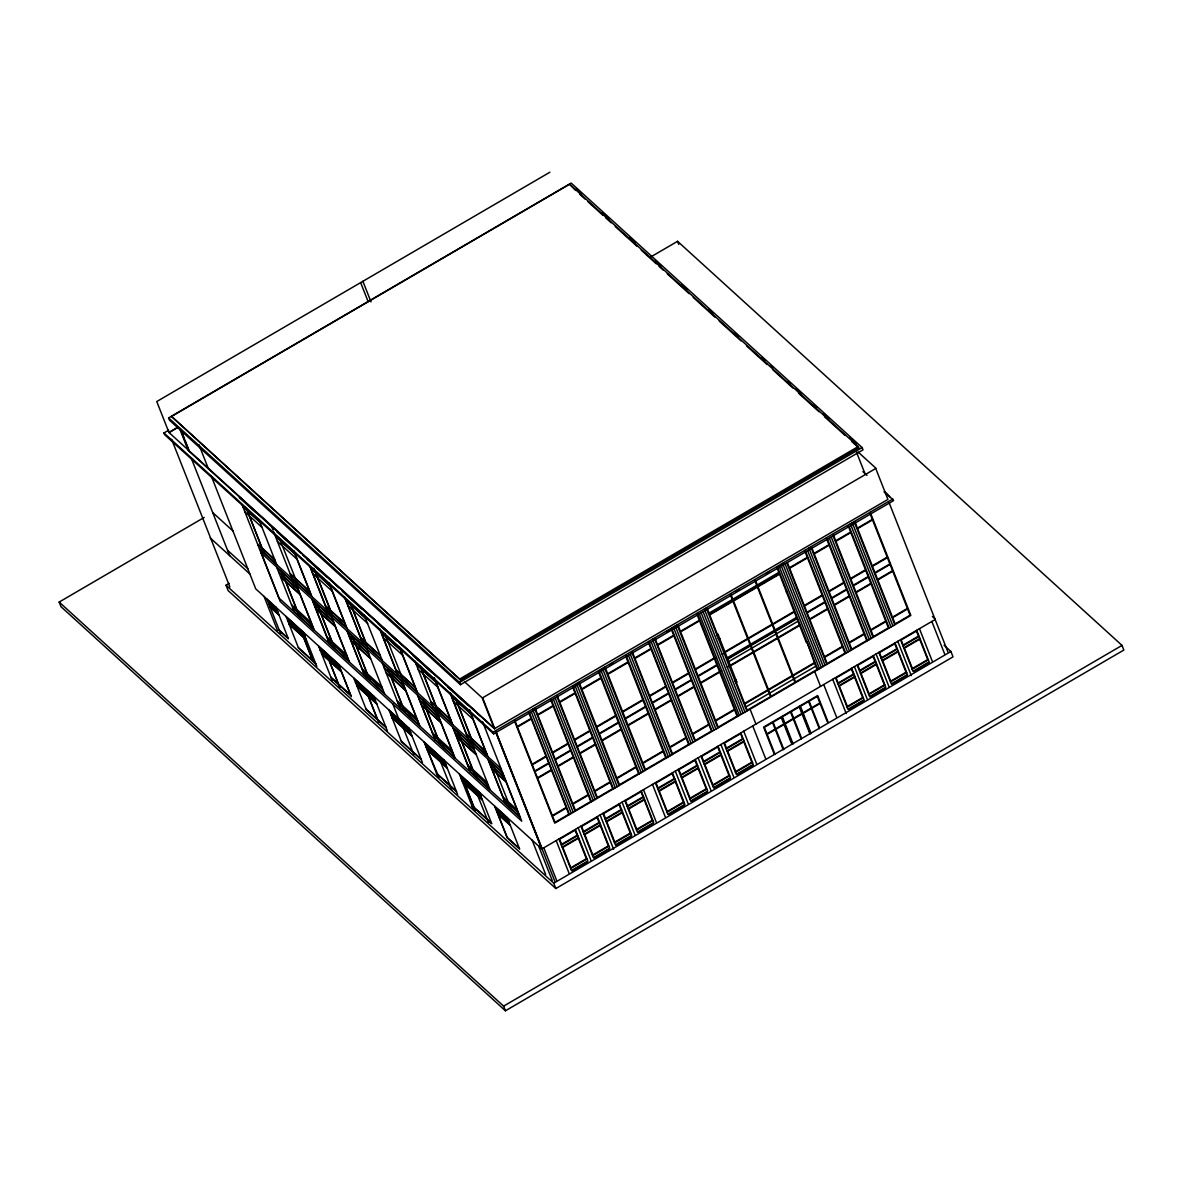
<?xml version="1.0" encoding="UTF-8"?>
<svg xmlns="http://www.w3.org/2000/svg" width="1183" height="1183" viewBox="0 0 1183 1183"><rect width="100%" height="100%" fill="white"/><g stroke="black" fill="none" stroke-linecap="round" stroke-linejoin="round"><path stroke-width="1.5" d="M549.888 172.215L156.762 401.54L168.947 432.475L178.5 426.9L169.095 432.608L494.657 728.61L887.93 499.418L875.745 468.483L482.62 697.807L494.805 728.743M168.592 417.91L571.182 183.069L862.111 447.573L863.013 449.851L460.424 684.691L169.494 420.187L168.592 417.91L459.522 682.414L460.424 684.691M171.55 416.446L569.629 184.223L858.193 446.568L858.681 447.81L460.586 680.018L171.55 416.446L460.586 680.018M884.751 491.492L893.594 500.586L493.71 733.844L164.585 434.619L163.934 432.963L168.711 430.183M650.473 257.11L677.563 241.317L1122.016 645.4L1123.85 650.044L505.437 1010.785L60.984 606.687L59.15 602.058L204.186 517.444M944.093 645.282L950.91 651.493L953.025 656.846L555.847 888.537L228.142 590.598L226.027 585.23L229.221 583.382M460.098 678.791L858.193 446.568M459.522 682.414L862.111 447.573M163.934 432.963L493.06 732.203L892.943 498.93M609.896 664.772L613.016 662.953M666.828 631.574L669.77 629.859M735.649 591.426L738.828 589.563M766.081 573.666L769.172 571.877M708.44 613.445L779.405 572.054M787.035 591.426L786.37 591.811L806.348 642.517L806.998 642.132M787.272 592.018L786.606 592.402L779.538 574.169L757.978 586.738L772.647 623.959L794.104 611.434M716.809 634.709L717.918 634.073L736.817 682.044L735.708 682.695M717.031 635.256L718.125 634.62M717.12 635.493L718.214 634.857M717.223 635.759L718.318 635.123M718.406 635.33L717.312 635.996L718.451 635.434M718.303 638.495L719.397 637.859M718.495 639.012L719.604 638.362M718.628 639.323L719.722 638.687M724.898 651.803L747.641 638.539L732.987 601.319L709.696 614.909L717.682 635.167M725.105 652.321L747.848 639.042L750.318 645.327L727.575 658.591M794.311 611.951L772.839 624.461L775.309 630.746L796.78 618.221M715.079 658.443L716.558 657.571M722.192 654.288L724.085 653.179M727.264 657.822L796.47 617.452M727.767 659.108L750.525 645.844L752.994 652.114L730.251 665.378M796.972 618.739L775.516 631.249L777.985 637.533L799.457 625.008M728.758 661.608L797.963 621.238M720.166 671.382L721.66 670.51M727.279 667.227L729.186 666.118M730.443 665.896L753.201 652.632L767.856 689.837L744.565 703.412L736.196 682.177M799.649 625.526L778.192 638.051L792.847 675.256L814.407 662.672L806.939 641.955M734.865 680.55L735.9 679.737M735.087 681.127L736.166 680.432M735.175 681.334L736.27 680.683M735.634 682.502L736.743 681.866M745.394 707.257L816.359 665.866M935.221 619.493L542.095 848.803L496.15 732.173M561.378 845.076L577.762 835.523M583.352 832.27L599.722 822.717M605.312 819.449L621.696 809.897M627.271 806.643L643.656 797.091M657.792 788.839L674.813 778.917M680.609 775.53L697.615 765.608M703.412 762.222L720.432 752.299M726.229 748.913L743.235 738.991M837.889 683.789L854.052 674.354M859.568 671.145L875.745 661.711M881.246 658.487L897.424 649.053M902.94 645.844L919.102 636.41M562.176 847.117L578.561 837.564M584.151 834.311L600.535 824.743M606.11 821.49L622.495 811.937M628.084 808.684L644.469 799.116M658.606 790.88L675.611 780.957M681.408 777.571L698.428 767.649M704.225 764.262L721.231 754.34M727.027 750.954L744.048 741.031M838.688 685.829L854.865 676.395M860.366 673.171L876.544 663.737M882.06 660.528L898.222 651.094M903.738 647.885L919.916 638.45M570.62 868.529L586.99 858.962M592.579 855.708L608.964 846.156M614.539 842.902L630.923 833.335M636.513 830.082L652.898 820.529M667.035 812.277L684.04 802.355M689.837 798.969L706.857 789.046M712.654 785.675L729.66 775.737M735.456 772.366L752.477 762.444M847.117 707.227L863.294 697.793M868.795 694.584L884.973 685.149M890.488 681.926L906.666 672.491M912.167 669.282L928.344 659.848M572.054 870.821L587.567 861.771M594.014 858L609.526 848.95M615.988 845.194L631.5 836.144M637.948 832.374L653.46 823.324M668.484 814.569L684.602 805.165M691.301 801.261L707.404 791.856M714.103 787.952L730.222 778.547M736.92 774.643L753.024 765.253M848.551 709.534L863.871 700.587M870.23 696.876L885.549 687.944M891.923 684.232L907.228 675.301M913.601 671.574L928.921 662.643M226.027 585.23L553.733 883.183L950.91 651.493M59.15 602.058L503.603 1006.141L1122.016 645.4M576.18 189.073L581.637 194.027M602.132 212.659L608.964 218.87M629.445 237.502L634.916 242.471M655.397 261.088L660.868 266.057M681.349 284.689L686.82 289.658M708.661 309.517L712.772 313.244M734.613 333.118L738.71 336.844M761.941 357.946L764.662 360.431M770.133 365.399L772.869 367.883M787.893 381.547L790.614 384.031M796.085 389L801.542 393.969M813.845 405.148L816.566 407.617M823.398 413.828L828.869 418.797M849.35 437.429L856.181 443.64M575.589 190.433L569.629 184.223M579.7 194.175L585.171 199.143M587.907 201.628L602.946 215.306M605.681 217.79L611.153 222.774M615.249 226.5L637.134 246.389M641.23 250.116L656.284 263.794M659.02 266.279L663.116 270.02M667.212 273.746L689.097 293.635M693.208 297.362L715.079 317.266M719.19 320.992L741.061 340.881M746.532 345.85L767.042 364.512M772.514 369.48L793.039 388.128M798.51 393.111L819.02 411.758M824.492 416.727L845.002 435.374M851.834 441.599L858.681 447.81M858.104 452.024L875.878 468.187M862.895 471.618L866.991 475.344M884.041 491.891L889.498 496.86M932.381 616.491L935.354 619.182M464.49 681.748L482.191 697.837L494.376 728.772L188.23 450.427L179.432 428.083M274.175 528.905L238.803 496.416M276.822 531.315L300.334 552.698M302.892 555.019L339.373 588.188M341.931 590.509L480.313 715.996M239.469 497.688L243.58 501.429M243.846 501.666L256.223 512.904M274.397 529.437L272.031 527.278L273.11 530.043M277.059 531.862L291.299 544.816M307.225 559.293L311.957 563.596M312.253 563.862L326.508 576.816M342.434 591.293L347.166 595.596M347.462 595.862L361.702 608.816M377.628 623.293L382.36 627.596M382.656 627.862L396.911 640.816M412.837 655.293L417.569 659.596M417.865 659.877L432.106 672.831M448.032 687.308L452.764 691.611M453.059 691.878L467.315 704.831M242.944 506.487L247.055 510.228L245.96 507.463M259.683 521.718L247.306 510.464L246.227 507.699M275.491 536.091L280.223 540.394M280.534 540.661L294.774 553.614L293.68 550.849M310.7 568.091L315.432 572.395L313.791 568.254M350.626 604.395L345.894 600.092L344.815 597.326M350.922 604.676L365.177 617.63M386.131 636.676L400.372 649.63M416.298 664.107L421.03 668.41L419.95 665.645M435.581 681.63L421.325 668.676L420.246 665.911M243.151 507.004L247.262 510.745L261.887 547.892L257.776 544.15M259.89 522.235L247.513 510.982L262.153 548.128L274.515 559.382M275.698 536.609L280.43 540.912M280.726 541.178L294.981 554.132L309.606 591.278L295.366 578.324M365.384 618.132L351.129 605.193L365.769 642.325L380.009 655.278M386.338 637.193L400.579 650.147L415.203 687.293L400.963 674.34M416.505 664.624L421.237 668.927L435.862 706.074L431.13 701.77M244.866 511.81L262.064 527.441M277.384 541.385L297.258 559.441M312.593 573.385L332.467 591.456M347.787 605.385L367.662 623.456M382.996 637.386L402.871 655.456M418.191 669.401L438.065 687.456M453.4 701.401L473.259 719.471M290.323 573.755L295.07 578.058M400.667 674.059L395.935 669.755L381.296 632.609L386.042 636.927L402.767 678.909L417.007 691.863L415.41 687.796L401.17 674.857M257.983 544.668L262.094 548.409L263.691 552.476L259.58 548.735M274.722 559.884L262.345 548.646L263.957 552.698L276.319 563.951M290.53 574.258L295.262 578.576M295.558 578.842L309.813 591.796L311.41 595.848L297.17 582.908L279.144 537.629M380.216 655.796L365.961 642.842L367.573 646.909L381.813 659.863M400.874 674.576L396.142 670.273L397.739 674.34L402.471 678.643M431.337 702.273L436.069 706.576L437.666 710.643L432.934 706.34M486.627 753.379L485.089 751.989L486.376 755.257M292.127 578.324L296.874 582.628M259.521 549.016L501.03 768.58M261.014 552.801L502.524 772.381M277.162 567.81L281.894 572.114L283.536 576.254L278.789 571.951M366.848 649.349L352.593 636.395L354.235 640.535L368.475 653.489M382.76 663.826L387.506 668.129L389.133 672.269L384.401 667.966M472.446 745.364L458.205 732.41L459.832 736.551L474.072 749.504M493.4 764.41L502.435 772.617L504.062 776.773L495.026 768.551M494.731 768.285L489.999 763.981L488.372 759.826L493.104 764.144L510.731 808.388L519.751 816.595L518.154 812.544L509.119 804.322M278.996 572.468L283.728 576.772L285.369 580.927L280.637 576.624M368.682 654.007L354.427 641.053L356.068 645.193L370.309 658.147M384.593 668.484L389.34 672.787L390.967 676.927L386.235 672.624M474.279 750.022L460.039 737.068L461.666 741.209L475.921 754.163M494.938 768.802L490.206 764.499L491.832 768.639L496.564 772.943M495.233 769.068L504.269 777.275L505.895 781.431L496.875 773.209M212.703 512.564L232.918 530.93M280.829 577.127L285.561 581.444L297.421 611.522L292.674 607.204M370.516 658.665L356.26 645.711L368.12 675.789L382.36 688.743M386.442 673.142L391.174 677.445L403.019 707.523L398.287 703.22M476.113 754.68L461.873 741.726L473.718 771.804L487.958 784.758M496.771 773.46L492.039 769.157L503.884 799.235L508.616 803.538M497.067 773.726L506.102 781.948L517.947 812.026L508.927 803.804M291.521 604.735L311.395 622.805M326.715 636.735L346.589 654.805M361.924 668.735L381.784 686.805M397.118 700.75L416.993 718.82M432.313 732.75L452.187 750.821M467.522 764.75L487.396 782.821M502.716 796.75L517.385 810.089M292.881 607.722L297.613 612.025L299.225 616.092L294.478 611.788M382.567 689.26L368.312 676.306L369.924 680.373L384.164 693.327M398.494 703.737L403.226 708.04L404.823 712.107L400.091 707.804M488.165 785.275L473.925 772.322L475.522 776.388L489.762 789.342M508.823 804.056L504.091 799.752L505.688 803.819L510.42 808.122M227.55 550.272L247.765 568.653M278.744 597.814L520.254 817.379M210.249 537.969L249.864 573.992M267.225 599.663L276.142 607.766M286.301 616.994L300.615 630.021L301.99 633.496L287.676 620.484M303.499 632.624L300.926 630.288L302.286 633.763L304.859 636.114M318.818 646.554L326.197 653.267L327.573 656.757L320.194 650.044M354.028 678.569L365.37 688.876L366.745 692.366L355.388 682.044M373.887 696.639L365.665 689.157L367.041 692.632L375.262 700.114M389.222 710.569L400.534 720.861L413.887 754.739M400.83 721.127L409.096 728.639M424.431 742.569L438.952 777.542M425.614 743.649L437.71 754.65L451.906 790.2M438.006 754.917L444.29 760.639M459.625 774.569L463.13 779.996L461 778.059M475.167 788.706L479.499 792.64M507.389 818L495.189 806.91L496.549 810.385L508.764 821.49M268.6 603.138L277.517 611.241M390.597 714.044L401.909 724.336M402.205 724.602L410.471 732.114M425.791 746.059L426.693 746.872M426.989 747.138L439.07 758.126M439.381 758.407L445.666 764.129M476.246 791.915L463.425 780.262L462.05 776.787L474.871 788.44L487.204 819.272L491.536 823.205M476.542 792.196L480.875 796.129M268.807 603.655L277.724 611.759M287.883 621.001L302.197 634.014L303.351 636.957L289.036 623.944M305.066 636.617L302.493 634.28L303.661 637.238L306.234 639.574M320.401 650.561L327.78 657.275L328.933 660.218L321.554 653.504M355.595 682.561L366.937 692.883L368.105 695.826L356.763 685.504M375.469 700.632L367.233 693.149L368.401 696.092L376.623 703.574M390.804 714.562L402.116 724.854M402.412 725.12L410.664 732.632M425.998 746.577L426.886 747.39M427.181 747.656L439.277 758.643M439.573 758.909L445.873 764.632M461.193 778.577L464.49 783.457L462.361 781.519M476.453 792.433L463.618 780.78L464.786 783.723L477.607 795.39M476.749 792.714L481.067 796.647M508.971 822.008L496.756 810.902L497.925 813.845L510.124 824.95M269.961 606.598L278.877 614.702M391.957 717.519L403.27 727.796M403.566 728.077L411.832 735.575M427.152 749.519L428.054 750.333M428.35 750.599L440.446 761.586M440.741 761.867L447.026 767.59M477.902 795.656L482.235 799.59M270.168 607.116L279.084 615.219M289.243 624.461L303.558 637.474L312.667 660.587L298.353 647.559M306.427 640.092L303.854 637.741L312.963 660.853L315.536 663.19M321.761 654.022L329.14 660.735L338.249 683.833L330.856 677.134M356.955 686.022L368.312 696.343L377.407 719.441L366.065 709.135M376.83 704.092L368.608 696.61L377.702 719.722L385.939 727.205M392.164 718.022L403.477 728.314M403.773 728.58L412.039 736.092M427.359 750.037L428.261 750.85M428.557 751.116L440.638 762.103M440.948 762.384L447.233 768.107M462.568 782.037L464.697 783.974L473.791 807.072L471.662 805.15M477.814 795.893L464.993 784.24L474.087 807.353L486.908 819.006M478.109 796.174L482.442 800.107M510.331 825.468L498.117 814.362L507.226 837.475L519.441 848.566M279.277 630.228L288.194 638.332M401.259 741.135L412.571 751.427M412.882 751.693L421.133 759.205M436.468 773.135L437.355 773.948M437.651 774.214L449.747 785.216M450.043 785.482L456.342 791.205M279.469 630.746L288.386 638.85L275.95 607.249M312.859 661.105L298.545 648.077L286.109 616.491M313.17 661.371L315.743 663.707M331.063 677.637L338.442 684.351L339.551 687.16M350.833 695.619L338.737 684.632L339.846 687.427M377.909 720.24L386.131 727.708M412.778 751.944L401.466 741.652L389.015 710.051M413.074 752.211L421.34 759.723M436.66 773.652L437.562 774.466M437.858 774.732L449.954 785.734M450.25 786L456.534 791.723M471.869 805.653L475.093 810.385M487.115 819.523L474.294 807.871L475.389 810.666M507.137 837.712L494.627 806.067M507.433 837.993L519.633 849.083L507.196 817.497M889.128 502.716L947.908 651.922M931.849 621.459L944.67 654.022M856.462 452.054L865.261 474.398M919.457 628.691L932.278 661.253M870.215 512.283L910.836 615.411L554.753 823.131L514.797 721.734M916.707 630.288L929.143 661.889L912.98 671.323L900.529 639.722M869.86 513.141L872.329 519.411L857.409 528.121L854.939 521.836M854.17 521.659L894.792 624.772M852.278 522.753L892.899 625.881M897.779 641.334L911.28 675.611M850.4 523.847L891.006 626.975M849.217 526.657L889.158 628.055M895.013 642.946L907.465 674.532L891.287 683.966L878.851 652.38M848.181 525.784L850.651 532.054L835.716 540.764L833.246 534.494M833.157 536.017L873.098 637.43M831.279 537.126L871.22 638.524M876.085 653.977L888.921 686.554M829.387 538.221L869.328 639.619M827.523 539.3L867.464 640.713M873.335 655.589L885.771 687.19L869.609 696.624L857.157 665.023M826.488 538.428L828.958 544.698L814.037 553.407L811.568 547.138M810.799 546.945L851.42 650.073M808.906 548.054L849.527 651.168M854.407 666.635L867.228 699.197M807.708 550.864L847.649 652.277M805.165 550.243L845.786 653.356M851.642 668.232L864.093 699.833L847.915 709.268L835.479 677.667M804.81 551.086L807.279 557.356L789.416 567.781L787.553 563.064M677.563 241.317L678.791 244.408M786.917 562.99L826.858 664.402M832.714 679.279L846.229 713.556M785.172 564.01L825.113 665.423M782.599 563.404L823.22 666.517M780.721 564.498L821.342 667.611M778.858 565.578L819.479 668.706M777.231 566.539L817.852 669.652M823.708 684.543L836.544 717.105M776.861 567.382L779.331 573.651L757.785 586.221L755.316 579.951M814.673 671.5L820.544 686.377M828.144 722.192L817.675 695.574L763.597 727.116L774.081 753.734M827.361 721.955L820.085 703.486L811.922 708.247L819.198 726.717M819.301 728.728L811.361 708.573L803.198 713.334L811.124 733.49M754.754 580.276L757.224 586.561L733.342 600.476L730.872 594.206M799.649 706.088L810.133 732.706M810 734.14L802.074 714L793.897 718.761L801.172 737.231M801.275 739.242L793.335 719.087L785.172 723.848L793.113 744.003M781.623 716.602L792.107 743.22M791.323 742.983L784.048 724.514L775.871 729.275L783.811 749.416M730.31 594.531L732.78 600.801L709.504 614.391L707.02 608.121M783.25 749.756L775.309 729.6L767.146 734.362L775.087 754.517M750.066 709.194L755.937 724.07M735.634 680.743L735.989 681.63M706.266 607.929L746.887 711.057M752.743 725.933L765.578 758.495M704.358 609.038L744.979 712.151M703.16 611.862L743.101 713.26M701.268 612.957L741.209 714.355M699.39 614.007L739.345 715.449M697.245 613.193L737.867 716.306M743.737 731.183L756.558 763.76M696.861 614.051L699.33 620.321L680.447 631.338L677.977 625.068M740.839 732.883L753.275 764.469L736.27 774.407L723.819 742.806M677.179 624.905L717.8 728.018M675.286 625.999L715.907 729.127M720.92 744.491L733.756 777.068M673.393 627.094L714.014 730.222M671.545 628.188L712.166 731.301M718.022 746.192L730.473 777.778L713.453 787.701L701.016 756.114M671.234 629.001L673.704 635.271L657.541 644.691L655.071 638.421M655.042 639.929L694.983 741.327M652.469 639.308L693.09 742.421M698.118 757.8L710.939 790.362M651.271 642.132L691.212 743.53M648.728 641.497L689.349 744.61M695.22 759.486L707.656 791.087L690.65 801.009L678.199 769.423M648.417 642.31L650.901 648.58L634.739 657.999L632.269 651.729M632.225 653.223L672.166 754.636M630.347 654.332L670.288 755.73M675.301 771.109L688.136 803.671M628.454 655.426L668.395 756.839M626.591 656.521L666.547 757.919M672.402 772.795L684.853 804.396L667.833 814.318L655.382 782.717M625.482 655.678L627.951 661.962L607.692 673.778L605.223 667.508M652.484 784.418L665.319 816.98M604.38 667.36L645.001 770.473M602.502 668.454L643.123 771.582M600.609 669.563L641.23 772.676M598.746 670.643L639.367 773.771M598.347 671.515L600.831 677.785L581.711 688.935L579.241 682.665M643.478 789.667L656.314 822.244M641.245 790.969L653.696 822.569L637.312 832.122L624.861 800.521M578.428 682.502L619.049 785.616M576.55 683.597L617.171 786.71M622.081 802.148L634.901 834.725M574.657 684.691L615.278 787.819M573.474 687.5L613.43 788.898M619.286 803.789L631.737 835.375L615.352 844.928L602.901 813.342M572.528 686.584L574.997 692.854L559.633 701.815L557.163 695.545M557.149 697.024L597.09 798.436M555.256 698.133L595.197 799.531M600.106 814.969L613.607 849.246M553.378 699.227L593.319 800.625M551.515 700.306L591.456 801.719M597.326 816.595L609.763 848.196L593.378 857.749L580.942 826.148M550.553 699.39L553.023 705.659L537.659 714.636L535.189 708.351M535.174 709.844L575.13 811.242M532.616 709.223L573.237 812.337M362.9 281.303L371.018 301.916M578.147 827.775L590.968 860.352M531.404 712.048L571.345 813.446M360.638 282.619L368.09 301.517M529.555 713.127L569.496 814.525M575.352 829.416L587.803 861.002L571.419 870.555L558.967 838.969M528.638 712.181L531.108 718.451L517.237 726.539L514.768 720.27M556.173 840.595L569.008 873.158M543.796 847.827L556.616 880.389M496.002 732.04L554.783 881.231M495.721 732.203L541.666 848.832L255.735 588.868L211.077 475.522M553.733 883.183L555.847 888.537M538.694 846.141L552.195 880.418M493.06 732.203L493.71 733.844M532.158 840.196L545.659 874.474M482.501 721.556L521.747 821.179L280.238 601.6L242.323 505.333M469.385 709.623L487.914 756.662M469.695 710.865L470.775 713.63L456.534 700.676L455.44 697.926M487.869 759.042L505.599 804.056M455.144 697.645L456.239 700.41L451.507 696.107L450.412 693.342M472.535 745.113L490.265 790.126M450.176 693.238L468.039 738.591M434.191 677.622L452.719 724.661M479.292 792.122L491.744 823.723L487.411 819.789L488.52 822.584M452.66 727.042L470.39 772.055M437.34 713.112L455.071 758.111M414.982 661.238L432.845 706.591M459.418 774.066L472.963 808.462M399.647 647.293L417.51 692.646M444.098 760.122L457.644 794.518M417.466 695.042L435.196 740.055M384.741 633.644L385.835 636.41L381.103 632.106L380.009 629.341M402.131 681.097L419.861 726.111M379.773 629.223L397.636 674.591M424.224 742.052L437.769 776.447M364.083 614.864L382.316 660.646M408.889 728.122L422.435 762.517M382.272 663.042L399.987 708.04M392.845 703.974L398.701 718.85M366.937 649.097L384.667 694.11M344.578 597.223L362.442 642.576M503.603 1006.141L505.437 1010.785M329.244 583.293L347.107 628.646M373.695 696.122L387.24 730.517M328.889 582.849L329.968 585.615L315.728 572.661L314.634 569.91M347.063 631.027L364.793 676.04M378.708 722.769L377.614 719.959L366.272 709.652L353.821 678.051M331.728 617.097L349.458 662.11M310.035 566.894L327.233 610.576M294.049 551.278L311.913 596.646M338.486 664.107L351.321 696.683M311.868 599.027L329.599 644.04M296.534 585.097L314.264 630.095M273.51 531.537L292.038 578.576M318.611 646.051L332.172 680.447M258.84 519.278L276.704 564.631M303.292 632.106L316.837 666.502M276.659 567.027L294.39 612.04M261.339 553.082L279.07 598.095M267.033 599.145L280.578 633.541M264.06 596.439L277.561 630.716M198.966 444.749L208.43 468.808M180.615 429.163L189.413 451.507M180.777 430.006L184.164 438.597M185.524 442.043L188.91 450.634M191.528 458.827L229.665 555.611M171.639 439.337L229.886 586.96M531.315 718.968L517.444 727.057L532.099 764.262L545.969 756.174L531.315 718.968M553.23 706.177L537.866 715.138L552.52 752.358L567.884 743.397L553.23 706.177M575.189 693.371L559.825 702.332L574.494 739.538L589.859 730.576L575.189 693.371M601.023 678.303L581.918 689.452L596.572 726.658L615.678 715.508L601.023 678.303M628.158 662.48L607.899 674.295L622.554 711.501L642.813 699.685L628.158 662.48M651.094 649.097L634.946 658.517L649.6 695.722L665.748 686.303L651.094 649.097M673.911 635.789L657.748 645.208L672.402 682.428L688.565 672.994L673.911 635.789M699.537 620.838L680.639 631.855L695.308 669.06L714.192 658.044L699.537 620.838M757.416 587.064L733.549 600.994L748.203 638.199L772.085 624.284L757.416 587.064M807.486 557.873L789.623 568.284L804.277 605.504L822.141 595.079L807.486 557.873M829.165 545.215L814.244 553.925L828.899 591.13L843.819 582.435L829.165 545.215M850.843 532.572L835.923 541.282L850.577 578.487L865.512 569.777L850.843 532.572M872.536 519.928L857.601 528.624L872.27 565.844L887.191 557.134L872.536 519.928M546.176 756.691L532.306 764.78L534.775 771.05L548.646 762.961L546.176 756.691M568.091 743.9L552.727 752.876L555.197 759.146L570.561 750.185L568.091 743.9M590.051 731.094L574.687 740.055L577.156 746.325L592.52 737.364L590.051 731.094M615.885 716.026L596.779 727.175L599.249 733.445L618.354 722.295L615.885 716.026M643.02 700.203L622.761 712.018L625.23 718.288L645.489 706.473L643.02 700.203M665.955 686.82L649.792 696.24L652.277 702.51L668.425 693.09L665.955 686.82M688.772 673.511L672.609 682.931L675.079 689.216L691.242 679.781L688.772 673.511M714.384 658.561L695.5 669.578L697.97 675.848L716.868 664.831L714.384 658.561M772.277 624.801L748.41 638.716L750.88 644.986L774.747 631.071L772.277 624.801M822.348 595.596L804.47 606.021L806.954 612.291L824.817 601.866L822.348 595.596M844.026 582.938L829.106 591.648L831.575 597.918L846.496 589.223L844.026 582.938M865.705 570.295L850.784 579.005L853.254 585.274L868.174 576.565L865.705 570.295M887.398 557.651L872.462 566.361L874.932 572.631L889.867 563.921L887.398 557.651M548.853 763.479L534.967 771.567L537.452 777.852L551.322 769.749L548.853 763.479M570.768 750.702L555.404 759.663L557.873 765.933L573.237 756.972L570.768 750.702M592.727 737.881L577.363 746.843L579.833 753.113L595.197 744.151L592.727 737.881M618.561 722.813L599.456 733.963L601.925 740.233L621.031 729.083L618.561 722.813M645.696 706.99L625.437 718.806L627.907 725.075L648.166 713.26L645.696 706.99M668.632 693.608L652.469 703.027L654.938 709.312L671.101 699.878L668.632 693.608M691.449 680.299L675.286 689.733L677.755 696.003L693.918 686.569L691.449 680.299M717.061 665.349L698.177 676.365L700.647 682.65L719.53 671.633L717.061 665.349M774.954 631.589L751.087 645.504L753.556 651.789L777.423 637.859L774.954 631.589M825.009 602.384L807.146 612.809L809.616 619.079L827.479 608.654L825.009 602.384M846.703 589.74L831.767 598.435L834.252 604.72L849.172 596.01L846.703 589.74M868.381 577.082L853.461 585.792L855.93 592.062L870.851 583.352L868.381 577.082M890.06 564.439L875.139 573.149L877.609 579.419L892.544 570.709L890.06 564.439M551.515 770.266L537.644 778.355L552.313 815.575L566.184 807.486L551.515 770.266M573.444 757.49L558.08 766.451L572.735 803.656L588.099 794.695L573.444 757.49M595.404 744.669L580.04 753.63L594.694 790.835L610.058 781.874L595.404 744.669M621.238 729.6L602.117 740.75L616.787 777.956L635.892 766.806L621.238 729.6M648.373 713.778L628.114 725.593L642.768 762.798L663.027 750.983L648.373 713.778M671.308 700.395L655.145 709.815L669.8 747.035L685.963 737.601L671.308 700.395M694.11 687.086L677.963 696.521L692.617 733.726L708.78 724.292L694.11 687.086M719.737 672.136L700.854 683.153L715.508 720.373L734.392 709.356L719.737 672.136M777.63 638.376L753.763 652.291L768.418 689.512L792.285 675.582L777.63 638.376M827.686 609.171L809.823 619.596L824.477 656.802L842.34 646.376L827.686 609.171M849.379 596.528L834.444 605.223L849.098 642.443L864.034 633.733L849.379 596.528M871.058 583.87L856.137 592.579L870.792 629.785L885.712 621.09L871.058 583.87M892.736 571.226L877.816 579.936L892.47 617.142L907.405 608.432L892.736 571.226M566.376 807.989L552.505 816.093L554.975 822.362L568.846 814.274L566.376 807.989M588.306 795.213L572.942 804.174L575.411 810.444L590.775 801.482L588.306 795.213M610.265 782.392L594.901 791.353L597.371 797.638L612.735 788.662L610.265 782.392M636.099 767.323L616.979 778.473L619.448 784.743L638.569 773.593L636.099 767.323M663.234 751.501L642.975 763.316L645.445 769.586L665.704 757.771L663.234 751.501M686.17 738.118L670.007 747.552L672.476 753.822L688.639 744.388L686.17 738.118M708.972 724.809L692.824 734.244L695.293 740.514L711.441 731.094L708.972 724.809M734.599 709.874L715.715 720.891L718.185 727.161L737.068 716.144L734.599 709.874M768.063 690.354L744.772 703.929L747.242 710.214L770.532 696.624L768.063 690.354M792.492 676.099L768.625 690.029L771.094 696.299L794.961 682.369L792.492 676.099M814.614 663.19L793.054 675.774L795.523 682.044L817.083 669.474L814.614 663.19M842.547 646.894L824.684 657.319L827.154 663.589L845.017 653.164L842.547 646.894M864.241 634.251L849.305 642.961L851.775 649.23L866.71 640.521L864.241 634.251M885.919 621.593L870.999 630.302L873.468 636.572L888.389 627.877L885.919 621.593M907.598 608.949L892.677 617.659L895.147 623.929L910.067 615.219L907.598 608.949M575.115 830.17L559.603 839.22L561.614 844.322L577.127 835.272L575.115 830.17M597.09 817.364L581.578 826.414L583.574 831.501L599.086 822.451L597.09 817.364M619.049 804.544L603.537 813.593L605.548 818.695L621.06 809.645L619.049 804.544M641.023 791.738L625.496 800.787L627.508 805.874L643.02 796.824L641.023 791.738M672.151 773.578L656.047 782.969L658.044 788.07L674.162 778.665L672.151 773.578M694.968 760.27L678.85 769.66L680.861 774.761L696.964 765.357L694.968 760.27M717.77 746.961L701.667 756.351L703.663 761.453L719.782 752.063L717.77 746.961M740.588 733.652L724.469 743.057L726.48 748.144L742.584 738.754L740.588 733.652M851.42 669.001L836.1 677.933L838.111 683.035L853.431 674.088L851.42 669.001M873.098 656.343L857.793 665.29L859.79 670.377L875.109 661.445L873.098 656.343M894.792 643.7L879.472 652.632L881.483 657.733L896.803 648.802L894.792 643.7M916.47 631.057L901.15 639.988L903.161 645.075L918.481 636.143L916.47 631.057M772.529 722.547L764.366 727.308L766.939 733.859L775.116 729.083L772.529 722.547M781.268 717.445L773.09 722.221L775.678 728.758L783.841 723.996L781.268 717.445M790.555 712.033L782.392 716.794L784.965 723.345L793.128 718.569L790.555 712.033M799.279 706.931L791.116 711.708L793.704 718.244L801.867 713.482L799.279 706.931M808.58 701.519L800.418 706.281L802.991 712.831L811.154 708.055L808.58 701.519M817.305 696.417L809.142 701.194L811.715 707.73L819.893 702.968L817.305 696.417M578.339 838.333L562.812 847.383L570.842 867.76L586.369 858.71L578.339 838.333M600.299 825.512L584.786 834.562L592.816 854.954L608.328 845.889L600.299 825.512M622.258 812.706L606.746 821.756L614.776 842.133L630.288 833.083L622.258 812.706M644.232 799.885L628.72 808.935L636.75 829.327L652.262 820.277L644.232 799.885M675.36 781.726L659.256 791.116L667.286 811.508L683.39 802.104L675.36 781.726M698.177 768.418L682.059 777.822L690.088 798.2L706.207 788.81L698.177 768.418M720.979 755.109L704.876 764.514L712.905 784.891L729.009 775.501L720.979 755.109M743.796 741.8L727.678 751.205L735.708 771.582L751.826 762.192L743.796 741.8M854.629 677.149L839.324 686.081L847.353 706.473L862.658 697.541L854.629 677.149M876.322 664.506L861.002 673.438L869.032 693.815L884.352 684.883L876.322 664.506M898.001 651.848L882.681 660.794L890.71 681.171L906.03 672.24L898.001 651.848M919.679 639.204L904.374 648.136L912.404 668.528L927.709 659.582L919.679 639.204M315.639 572.912L310.892 568.609L325.532 605.755L330.264 610.058L315.639 572.912M330.175 586.132L315.935 573.178L330.56 610.324L344.815 623.278L330.175 586.132M350.833 604.912L346.101 600.609L360.726 637.755L365.473 642.058L350.833 604.912M435.788 682.147L421.532 669.194L436.172 706.34L450.412 719.294L435.788 682.147M456.431 700.928L451.699 696.624L466.339 733.771L471.071 738.074L456.431 700.928M470.982 714.148L456.742 701.194L471.366 738.34L485.607 751.294L470.982 714.148M330.471 610.576L325.739 606.273L327.336 610.324L332.068 614.642L330.471 610.576M345.007 623.796L330.767 610.842L332.364 614.909L346.619 627.862L345.007 623.796M365.665 642.576L360.933 638.273L362.53 642.339L367.277 646.643L365.665 642.576M450.619 719.811L436.364 706.857L437.976 710.924L452.217 723.863L450.619 719.811M471.278 738.591L466.531 734.288L468.143 738.34L472.875 742.658L471.278 738.591M485.814 751.811L471.573 738.857L473.17 742.924L487.411 755.878L485.814 751.811M296.445 585.334L282.19 572.38L283.831 576.535L298.072 589.489L296.445 585.334M317.103 604.114L312.356 599.811L313.998 603.966L318.73 608.269L317.103 604.114M331.639 617.349L317.399 604.395L319.026 608.535L333.281 621.489L331.639 617.349M352.297 636.129L347.565 631.826L349.192 635.966L353.924 640.269L352.297 636.129M402.043 681.349L387.802 668.395L389.429 672.536L403.669 685.489L402.043 681.349M422.701 700.129L417.969 695.826L419.595 699.966L424.327 704.269L422.701 700.129M437.237 713.349L422.996 700.395L424.638 704.55L438.878 717.504L437.237 713.349M457.895 732.129L453.163 727.826L454.804 731.981L459.536 736.284L457.895 732.129M298.279 589.992L284.024 577.053L285.665 581.193L299.905 594.147L298.279 589.992M318.937 608.787L314.205 604.469L315.831 608.624L320.563 612.927L318.937 608.787M333.473 622.007L319.233 609.053L320.859 613.193L335.114 626.147L333.473 622.007M354.131 640.787L349.399 636.484L351.026 640.624L355.772 644.927L354.131 640.787M403.876 686.007L389.636 673.053L391.262 677.208L405.518 690.162L403.876 686.007M424.534 704.787L419.802 700.484L421.429 704.639L426.176 708.942L424.534 704.787M439.085 718.007L424.83 705.068L426.471 709.209L440.712 722.162L439.085 718.007M459.743 736.802L454.997 732.484L456.638 736.639L461.37 740.942L459.743 736.802M300.112 594.665L285.872 581.711L297.717 611.788L311.957 624.742L300.112 594.665M320.77 613.445L316.038 609.141L327.883 639.219L332.615 643.522L320.77 613.445M335.307 626.665L321.066 613.711L332.911 643.789L347.166 656.742L335.307 626.665M355.965 645.445L351.233 641.142L363.077 671.219L367.824 675.523L355.965 645.445M405.71 690.665L391.469 677.726L403.314 707.804L417.569 720.743L405.71 690.665M426.368 709.445L421.636 705.142L433.481 735.22L438.228 739.523L426.368 709.445M440.919 722.68L426.664 709.726L438.523 739.804L452.764 752.758L440.919 722.68M461.577 741.46L456.845 737.157L468.69 767.235L473.422 771.538L461.577 741.46M312.164 625.26L297.924 612.306L299.521 616.358L313.761 629.312L312.164 625.26M332.822 644.04L328.09 639.737L329.687 643.789L334.419 648.092L332.822 644.04M347.358 657.26L333.118 644.306L334.715 648.373L348.97 661.327L347.358 657.26M368.017 676.04L363.285 671.737L364.882 675.804L369.628 680.107L368.017 676.04M417.762 721.26L403.521 708.306L405.118 712.373L419.374 725.327L417.762 721.26M438.42 740.04L433.688 735.737L435.285 739.804L440.017 744.107L438.42 740.04M452.971 753.275L438.716 740.321L440.327 744.373L454.568 757.327L452.971 753.275M473.629 772.055L468.897 767.737L470.494 771.804L475.226 776.107L473.629 772.055M338.589 664.535L326.493 653.548L327.868 657.023L339.965 668.025L338.589 664.535M340.172 668.543L328.075 657.541L329.229 660.484L341.325 671.486L340.172 668.543M341.532 672.003L329.436 661.001L338.545 684.114L350.626 695.101L341.532 672.003"/></g></svg>
